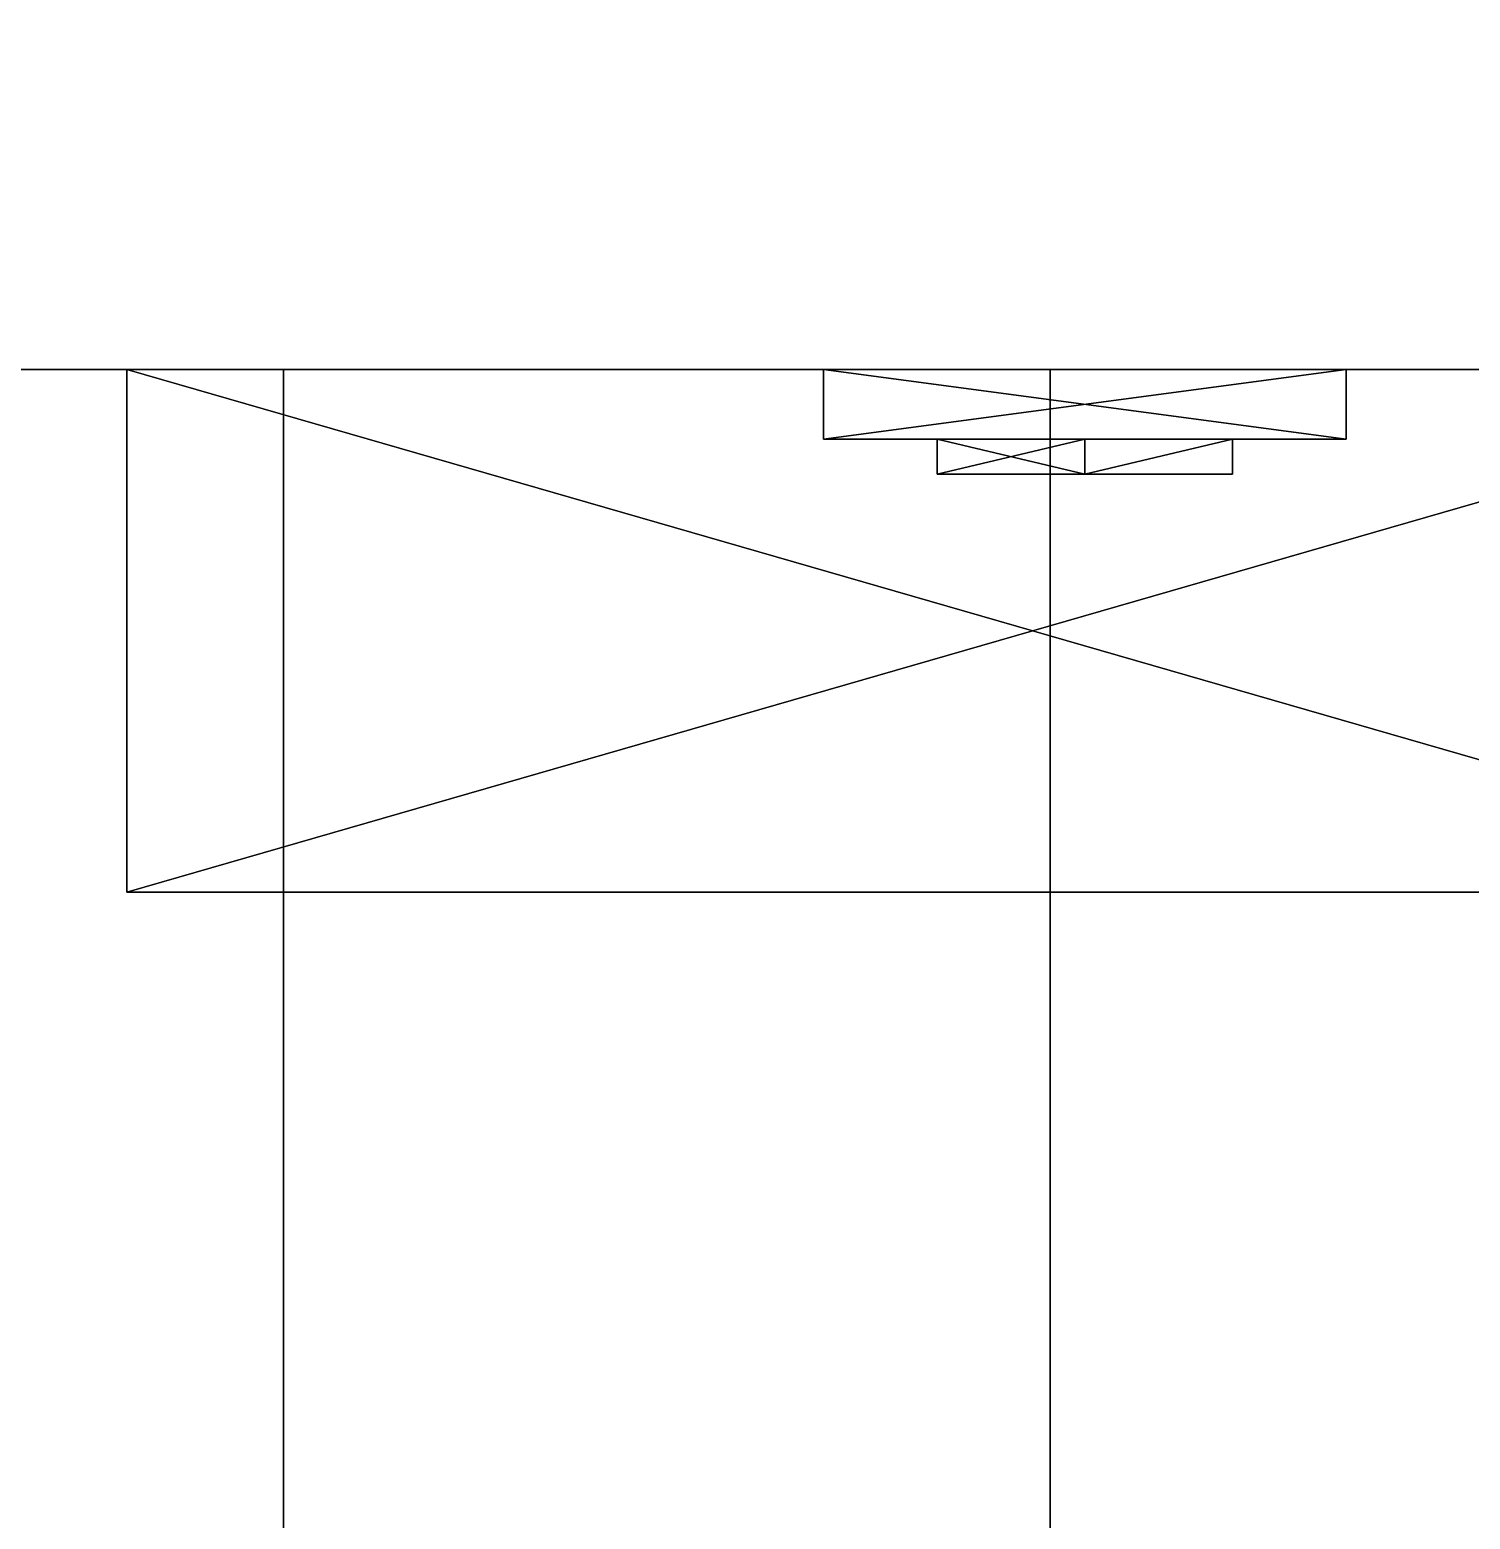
# Model space of a CAD drawing. Extents: x 0 to 4956, y -4930 to 0.
# Drawn here: x 602.72 to 644.06, y -1827 to -1784.25 of the extents above; entities that cross this region are included whole.
import ezdxf

# ---------------------------------------------------------------- set-up
doc = ezdxf.new("R2010")
doc.units = 0
for name, color, linetype in [('LAYER0', 7, 'CONTINUOUS'), ('LAYER145', 7, 'CONTINUOUS'), ('LAYER149', 7, 'CONTINUOUS'), ('LAYER153', 7, 'CONTINUOUS'), ('LAYER162', 7, 'CONTINUOUS'), ('LAYER202', 7, 'CONTINUOUS'), ('LAYER230', 7, 'CONTINUOUS'), ('LAYER351', 253, 'CONTINUOUS'), ('LAYER353', 253, 'CONTINUOUS'), ('LAYER355', 253, 'CONTINUOUS'), ('LAYER357', 253, 'CONTINUOUS'), ('LAYER359', 253, 'CONTINUOUS')]:
    doc.layers.add(name, color=color, linetype=linetype)

msp = doc.modelspace()

# ---------------------------------------------------------------- linework, layer by layer
at = {"layer": 'LAYER0', "invisible_edges": 1}
for points in [[(4956, 0), (0, -4930), (0, 0), (4956, 0)], [(4956, -4930, 5), (0, 0, 5), (0, -4930, 5), (4956, -4930, 5)], [(0, 0, 5), (4956, -4930, 5), (4956, 0, 5), (0, 0, 5)], [(0, -4930), (4956, 0), (4956, -4930), (0, -4930)]]:
    msp.add_3dface(points, dxfattribs=at)
at = {"layer": 'LAYER145', "invisible_edges": 1}
for points in [[(120, -1794, 5), (670, -1776, 5), (670, -1794, 5), (120, -1794, 5)], [(670, -1776, 5), (120, -1794, 5), (120, -1776, 5), (670, -1776, 5)], [(120, -1776, 2545), (670, -1794, 2545), (670, -1776, 2545), (120, -1776, 2545)], [(670, -1794, 2545), (120, -1776, 2545), (120, -1794, 2545), (670, -1794, 2545)], [(670, -1794, 2545), (120, -1794, 5), (670, -1794, 5), (670, -1794, 2545)], [(120, -1794, 5), (670, -1794, 2545), (120, -1794, 2545), (120, -1794, 5)]]:
    msp.add_3dface(points, dxfattribs=at)
at = {"layer": 'LAYER149', "invisible_edges": 1}
for points in [[(120, -1794, 85), (670, -2574, 85), (120, -2574, 85), (120, -1794, 85)], [(670, -2574, 85), (120, -1794, 85), (670, -1794, 85), (670, -2574, 85)], [(120, -1794, 85), (670, -1794, 103), (670, -1794, 85), (120, -1794, 85)], [(670, -1794, 103), (120, -1794, 85), (120, -1794, 103), (670, -1794, 103)], [(670, -1794, 103), (120, -2574, 103), (670, -2574, 103), (670, -1794, 103)], [(120, -2574, 103), (670, -1794, 103), (120, -1794, 103), (120, -2574, 103)]]:
    msp.add_3dface(points, dxfattribs=at)
at = {"layer": 'LAYER153', "invisible_edges": 1}
for points in [[(632, -1794, 85), (632, -2574, 5), (632, -2574, 85), (632, -1794, 85)], [(632, -2574, 5), (632, -1794, 85), (632, -1794, 5), (632, -2574, 5)], [(650, -1794, 5), (632, -2574, 5), (632, -1794, 5), (650, -1794, 5)], [(632, -2574, 5), (650, -1794, 5), (650, -2574, 5), (632, -2574, 5)], [(632, -1794, 85), (650, -1794, 5), (632, -1794, 5), (632, -1794, 85)], [(650, -1794, 5), (632, -1794, 85), (650, -1794, 85), (650, -1794, 5)], [(650, -2574, 85), (632, -1794, 85), (632, -2574, 85), (650, -2574, 85)], [(632, -1794, 85), (650, -2574, 85), (650, -1794, 85), (632, -1794, 85)]]:
    msp.add_3dface(points, dxfattribs=at)
at = {"layer": 'LAYER162', "invisible_edges": 1}
for points in [[(120, -2574, 2544), (670, -1794, 2544), (120, -1794, 2544), (120, -2574, 2544)], [(670, -1794, 2544), (120, -2574, 2544), (670, -2574, 2544), (670, -1794, 2544)], [(120, -1794, 2526), (670, -1794, 2544), (670, -1794, 2526), (120, -1794, 2526)], [(670, -1794, 2544), (120, -1794, 2526), (120, -1794, 2544), (670, -1794, 2544)], [(670, -2574, 2526), (120, -1794, 2526), (670, -1794, 2526), (670, -2574, 2526)], [(120, -1794, 2526), (670, -2574, 2526), (120, -2574, 2526), (120, -1794, 2526)]]:
    msp.add_3dface(points, dxfattribs=at)
at = {"layer": 'LAYER202', "invisible_edges": 1}
for points in [[(144.6, -2574, 1989), (610, -1794, 1989), (144.6, -1794, 1989), (144.6, -2574, 1989)], [(610, -1794, 1989), (144.6, -2574, 1989), (610, -2574, 1989), (610, -1794, 1989)], [(144.6, -1794, 1971), (610, -1794, 1989), (610, -1794, 1971), (144.6, -1794, 1971)], [(610, -1794, 1989), (144.6, -1794, 1971), (144.6, -1794, 1989), (610, -1794, 1989)], [(610, -2574, 1971), (144.6, -1794, 1971), (610, -1794, 1971), (610, -2574, 1971)], [(144.6, -1794, 1971), (610, -2574, 1971), (144.6, -2574, 1971), (144.6, -1794, 1971)], [(610, -2574, 1971), (610, -1794, 1989), (610, -2574, 1989), (610, -2574, 1971)], [(610, -1794, 1989), (610, -2574, 1971), (610, -1794, 1971), (610, -1794, 1989)]]:
    msp.add_3dface(points, dxfattribs=at)
at = {"layer": 'LAYER230', "invisible_edges": 1}
for points in [[(144.6, -2574, 871), (610, -1794, 871), (144.6, -1794, 871), (144.6, -2574, 871)], [(610, -1794, 871), (144.6, -2574, 871), (610, -2574, 871), (610, -1794, 871)], [(144.6, -1794, 853), (610, -1794, 871), (610, -1794, 853), (144.6, -1794, 853)], [(610, -1794, 871), (144.6, -1794, 853), (144.6, -1794, 871), (610, -1794, 871)], [(610, -2574, 853), (144.6, -1794, 853), (610, -1794, 853), (610, -2574, 853)], [(144.6, -1794, 853), (610, -2574, 853), (144.6, -2574, 853), (144.6, -1794, 853)], [(610, -2574, 853), (610, -1794, 871), (610, -2574, 871), (610, -2574, 853)], [(610, -1794, 871), (610, -2574, 853), (610, -1794, 853), (610, -1794, 871)]]:
    msp.add_3dface(points, dxfattribs=at)
at = {"layer": 'LAYER351'}
for points in [[(657.5, -1794, 181.2174), (657.5, -1809, 181.2174), (605.5, -1794, 181.2174), (657.5, -1794, 181.2174)], [(605.5, -1794, 181.2174), (657.5, -1809, 181.2174), (605.5, -1809, 181.2174), (605.5, -1794, 181.2174)], [(605.5, -1794, 181.2174), (605.5, -1809, 181.2174), (605.5, -1794, 194.7826), (605.5, -1794, 181.2174)], [(605.5, -1794, 194.7826), (605.5, -1809, 181.2174), (605.5, -1809, 194.7826), (605.5, -1794, 194.7826)], [(605.5, -1794, 194.7826), (605.5, -1809, 194.7826), (657.5, -1794, 194.7826), (605.5, -1794, 194.7826)], [(657.5, -1794, 194.7826), (605.5, -1809, 194.7826), (657.5, -1809, 194.7826), (657.5, -1794, 194.7826)], [(640.5, -1796, 214), (640.5, -1794, 214), (625.5, -1794, 214), (640.5, -1796, 214)], [(640.5, -1796, 214), (625.5, -1794, 214), (625.5, -1796, 214), (640.5, -1796, 214)], [(625.5, -1796, 214), (625.5, -1794, 214), (625.5, -1794, 162), (625.5, -1796, 214)], [(625.5, -1796, 214), (625.5, -1794, 162), (625.5, -1796, 162), (625.5, -1796, 214)], [(625.5, -1796, 162), (625.5, -1794, 162), (640.5, -1794, 162), (625.5, -1796, 162)], [(625.5, -1796, 162), (640.5, -1794, 162), (640.5, -1796, 162), (625.5, -1796, 162)], [(640.5, -1794, 162), (640.5, -1794, 214), (640.5, -1796, 214), (640.5, -1794, 162)], [(640.5, -1794, 162), (640.5, -1796, 214), (640.5, -1796, 162), (640.5, -1794, 162)], [(640.5, -1796, 162), (640.5, -1796, 214), (625.5, -1796, 214), (640.5, -1796, 162)], [(640.5, -1796, 162), (625.5, -1796, 214), (625.5, -1796, 162), (640.5, -1796, 162)], [(633, -1797, 201.2939), (628.76, -1797, 206.087), (633, -1796, 201.2939), (633, -1797, 201.2939)], [(633, -1796, 201.2939), (628.76, -1797, 206.087), (628.76, -1796, 206.087), (633, -1796, 201.2939)], [(628.76, -1797, 206.087), (633, -1797, 210.88), (628.76, -1796, 206.087), (628.76, -1797, 206.087)], [(628.76, -1796, 206.087), (633, -1797, 210.88), (633, -1796, 210.88), (628.76, -1796, 206.087)], [(633, -1796, 210.88), (628.76, -1796, 206.087), (633, -1796, 201.2939), (633, -1796, 210.88)], [(633, -1797, 165.12), (628.76, -1797, 169.913), (633, -1796, 165.12), (633, -1797, 165.12)], [(633, -1796, 165.12), (628.76, -1797, 169.913), (628.76, -1796, 169.913), (633, -1796, 165.12)], [(628.76, -1797, 169.913), (633, -1797, 174.7061), (628.76, -1796, 169.913), (628.76, -1797, 169.913)], [(628.76, -1796, 169.913), (633, -1797, 174.7061), (633, -1796, 174.7061), (628.76, -1796, 169.913)], [(633, -1796, 174.7061), (628.76, -1796, 169.913), (633, -1796, 165.12), (633, -1796, 174.7061)], [(637.24, -1797, 206.087), (633, -1797, 201.2939), (637.24, -1796, 206.087), (637.24, -1797, 206.087)], [(637.24, -1796, 206.087), (633, -1797, 201.2939), (633, -1796, 201.2939), (637.24, -1796, 206.087)], [(633, -1796, 210.88), (633, -1796, 201.2939), (637.24, -1796, 206.087), (633, -1796, 210.88)], [(633, -1796, 210.88), (633, -1797, 210.88), (637.24, -1796, 206.087), (633, -1796, 210.88)], [(637.24, -1796, 206.087), (633, -1797, 210.88), (637.24, -1797, 206.087), (637.24, -1796, 206.087)], [(637.24, -1797, 169.913), (633, -1797, 165.12), (637.24, -1796, 169.913), (637.24, -1797, 169.913)], [(637.24, -1796, 169.913), (633, -1797, 165.12), (633, -1796, 165.12), (637.24, -1796, 169.913)], [(633, -1796, 174.7061), (633, -1796, 165.12), (637.24, -1796, 169.913), (633, -1796, 174.7061)], [(633, -1796, 174.7061), (633, -1797, 174.7061), (637.24, -1796, 169.913), (633, -1796, 174.7061)], [(637.24, -1796, 169.913), (633, -1797, 174.7061), (637.24, -1797, 169.913), (637.24, -1796, 169.913)], [(633, -1797, 210.88), (628.76, -1797, 206.087), (637.24, -1797, 206.087), (633, -1797, 210.88)], [(637.24, -1797, 206.087), (628.76, -1797, 206.087), (633, -1797, 201.2939), (637.24, -1797, 206.087)], [(633, -1797, 174.7061), (628.76, -1797, 169.913), (637.24, -1797, 169.913), (633, -1797, 174.7061)], [(637.24, -1797, 169.913), (628.76, -1797, 169.913), (633, -1797, 165.12), (637.24, -1797, 169.913)], [(657.5, -1809, 181.2174), (657.5, -1809, 194.7826), (605.5, -1809, 181.2174), (657.5, -1809, 181.2174)], [(605.5, -1809, 181.2174), (657.5, -1809, 194.7826), (605.5, -1809, 194.7826), (605.5, -1809, 181.2174)]]:
    msp.add_3dface(points, dxfattribs=at)
at = {"layer": 'LAYER353'}
for points in [[(657.5, -1794, 744.7174), (657.5, -1809, 744.7174), (605.5, -1794, 744.7174), (657.5, -1794, 744.7174)], [(605.5, -1794, 744.7174), (657.5, -1809, 744.7174), (605.5, -1809, 744.7174), (605.5, -1794, 744.7174)], [(605.5, -1794, 744.7174), (605.5, -1809, 744.7174), (605.5, -1794, 758.2826), (605.5, -1794, 744.7174)], [(605.5, -1794, 758.2826), (605.5, -1809, 744.7174), (605.5, -1809, 758.2826), (605.5, -1794, 758.2826)], [(605.5, -1794, 758.2826), (605.5, -1809, 758.2826), (657.5, -1794, 758.2826), (605.5, -1794, 758.2826)], [(657.5, -1794, 758.2826), (605.5, -1809, 758.2826), (657.5, -1809, 758.2826), (657.5, -1794, 758.2826)], [(640.5, -1796, 777.5), (640.5, -1794, 777.5), (625.5, -1794, 777.5), (640.5, -1796, 777.5)], [(640.5, -1796, 777.5), (625.5, -1794, 777.5), (625.5, -1796, 777.5), (640.5, -1796, 777.5)], [(625.5, -1796, 777.5), (625.5, -1794, 777.5), (625.5, -1794, 725.5), (625.5, -1796, 777.5)], [(625.5, -1796, 777.5), (625.5, -1794, 725.5), (625.5, -1796, 725.5), (625.5, -1796, 777.5)], [(625.5, -1796, 725.5), (625.5, -1794, 725.5), (640.5, -1794, 725.5), (625.5, -1796, 725.5)], [(625.5, -1796, 725.5), (640.5, -1794, 725.5), (640.5, -1796, 725.5), (625.5, -1796, 725.5)], [(640.5, -1794, 725.5), (640.5, -1794, 777.5), (640.5, -1796, 777.5), (640.5, -1794, 725.5)], [(640.5, -1794, 725.5), (640.5, -1796, 777.5), (640.5, -1796, 725.5), (640.5, -1794, 725.5)], [(640.5, -1796, 725.5), (640.5, -1796, 777.5), (625.5, -1796, 777.5), (640.5, -1796, 725.5)], [(640.5, -1796, 725.5), (625.5, -1796, 777.5), (625.5, -1796, 725.5), (640.5, -1796, 725.5)], [(633, -1797, 764.7939), (628.76, -1797, 769.587), (633, -1796, 764.7939), (633, -1797, 764.7939)], [(633, -1796, 764.7939), (628.76, -1797, 769.587), (628.76, -1796, 769.587), (633, -1796, 764.7939)], [(628.76, -1797, 769.587), (633, -1797, 774.38), (628.76, -1796, 769.587), (628.76, -1797, 769.587)], [(628.76, -1796, 769.587), (633, -1797, 774.38), (633, -1796, 774.38), (628.76, -1796, 769.587)], [(633, -1796, 774.38), (628.76, -1796, 769.587), (633, -1796, 764.7939), (633, -1796, 774.38)], [(633, -1797, 728.62), (628.76, -1797, 733.413), (633, -1796, 728.62), (633, -1797, 728.62)], [(633, -1796, 728.62), (628.76, -1797, 733.413), (628.76, -1796, 733.413), (633, -1796, 728.62)], [(628.76, -1797, 733.413), (633, -1797, 738.2061), (628.76, -1796, 733.413), (628.76, -1797, 733.413)], [(628.76, -1796, 733.413), (633, -1797, 738.2061), (633, -1796, 738.2061), (628.76, -1796, 733.413)], [(633, -1796, 738.2061), (628.76, -1796, 733.413), (633, -1796, 728.62), (633, -1796, 738.2061)], [(637.24, -1797, 769.587), (633, -1797, 764.7939), (637.24, -1796, 769.587), (637.24, -1797, 769.587)], [(637.24, -1796, 769.587), (633, -1797, 764.7939), (633, -1796, 764.7939), (637.24, -1796, 769.587)], [(633, -1796, 774.38), (633, -1796, 764.7939), (637.24, -1796, 769.587), (633, -1796, 774.38)], [(633, -1796, 774.38), (633, -1797, 774.38), (637.24, -1796, 769.587), (633, -1796, 774.38)], [(637.24, -1796, 769.587), (633, -1797, 774.38), (637.24, -1797, 769.587), (637.24, -1796, 769.587)], [(637.24, -1797, 733.413), (633, -1797, 728.62), (637.24, -1796, 733.413), (637.24, -1797, 733.413)], [(637.24, -1796, 733.413), (633, -1797, 728.62), (633, -1796, 728.62), (637.24, -1796, 733.413)], [(633, -1796, 738.2061), (633, -1796, 728.62), (637.24, -1796, 733.413), (633, -1796, 738.2061)], [(633, -1796, 738.2061), (633, -1797, 738.2061), (637.24, -1796, 733.413), (633, -1796, 738.2061)], [(637.24, -1796, 733.413), (633, -1797, 738.2061), (637.24, -1797, 733.413), (637.24, -1796, 733.413)], [(633, -1797, 774.38), (628.76, -1797, 769.587), (637.24, -1797, 769.587), (633, -1797, 774.38)], [(637.24, -1797, 769.587), (628.76, -1797, 769.587), (633, -1797, 764.7939), (637.24, -1797, 769.587)], [(633, -1797, 738.2061), (628.76, -1797, 733.413), (637.24, -1797, 733.413), (633, -1797, 738.2061)], [(637.24, -1797, 733.413), (628.76, -1797, 733.413), (633, -1797, 728.62), (637.24, -1797, 733.413)], [(657.5, -1809, 744.7174), (657.5, -1809, 758.2826), (605.5, -1809, 744.7174), (657.5, -1809, 744.7174)], [(605.5, -1809, 744.7174), (657.5, -1809, 758.2826), (605.5, -1809, 758.2826), (605.5, -1809, 744.7174)]]:
    msp.add_3dface(points, dxfattribs=at)
at = {"layer": 'LAYER355'}
for points in [[(657.5, -1794, 1308.217), (657.5, -1809, 1308.217), (605.5, -1794, 1308.217), (657.5, -1794, 1308.217)], [(605.5, -1794, 1308.217), (657.5, -1809, 1308.217), (605.5, -1809, 1308.217), (605.5, -1794, 1308.217)], [(605.5, -1794, 1308.217), (605.5, -1809, 1308.217), (605.5, -1794, 1321.783), (605.5, -1794, 1308.217)], [(605.5, -1794, 1321.783), (605.5, -1809, 1308.217), (605.5, -1809, 1321.783), (605.5, -1794, 1321.783)], [(605.5, -1794, 1321.783), (605.5, -1809, 1321.783), (657.5, -1794, 1321.783), (605.5, -1794, 1321.783)], [(657.5, -1794, 1321.783), (605.5, -1809, 1321.783), (657.5, -1809, 1321.783), (657.5, -1794, 1321.783)], [(640.5, -1796, 1341), (640.5, -1794, 1341), (625.5, -1794, 1341), (640.5, -1796, 1341)], [(640.5, -1796, 1341), (625.5, -1794, 1341), (625.5, -1796, 1341), (640.5, -1796, 1341)], [(625.5, -1796, 1341), (625.5, -1794, 1341), (625.5, -1794, 1289), (625.5, -1796, 1341)], [(625.5, -1796, 1341), (625.5, -1794, 1289), (625.5, -1796, 1289), (625.5, -1796, 1341)], [(625.5, -1796, 1289), (625.5, -1794, 1289), (640.5, -1794, 1289), (625.5, -1796, 1289)], [(625.5, -1796, 1289), (640.5, -1794, 1289), (640.5, -1796, 1289), (625.5, -1796, 1289)], [(640.5, -1794, 1289), (640.5, -1794, 1341), (640.5, -1796, 1341), (640.5, -1794, 1289)], [(640.5, -1794, 1289), (640.5, -1796, 1341), (640.5, -1796, 1289), (640.5, -1794, 1289)], [(640.5, -1796, 1289), (640.5, -1796, 1341), (625.5, -1796, 1341), (640.5, -1796, 1289)], [(640.5, -1796, 1289), (625.5, -1796, 1341), (625.5, -1796, 1289), (640.5, -1796, 1289)], [(633, -1797, 1328.294), (628.76, -1797, 1333.087), (633, -1796, 1328.294), (633, -1797, 1328.294)], [(633, -1796, 1328.294), (628.76, -1797, 1333.087), (628.76, -1796, 1333.087), (633, -1796, 1328.294)], [(628.76, -1797, 1333.087), (633, -1797, 1337.88), (628.76, -1796, 1333.087), (628.76, -1797, 1333.087)], [(628.76, -1796, 1333.087), (633, -1797, 1337.88), (633, -1796, 1337.88), (628.76, -1796, 1333.087)], [(633, -1796, 1337.88), (628.76, -1796, 1333.087), (633, -1796, 1328.294), (633, -1796, 1337.88)], [(633, -1797, 1292.12), (628.76, -1797, 1296.913), (633, -1796, 1292.12), (633, -1797, 1292.12)], [(633, -1796, 1292.12), (628.76, -1797, 1296.913), (628.76, -1796, 1296.913), (633, -1796, 1292.12)], [(628.76, -1797, 1296.913), (633, -1797, 1301.706), (628.76, -1796, 1296.913), (628.76, -1797, 1296.913)], [(628.76, -1796, 1296.913), (633, -1797, 1301.706), (633, -1796, 1301.706), (628.76, -1796, 1296.913)], [(633, -1796, 1301.706), (628.76, -1796, 1296.913), (633, -1796, 1292.12), (633, -1796, 1301.706)], [(637.24, -1797, 1333.087), (633, -1797, 1328.294), (637.24, -1796, 1333.087), (637.24, -1797, 1333.087)], [(637.24, -1796, 1333.087), (633, -1797, 1328.294), (633, -1796, 1328.294), (637.24, -1796, 1333.087)], [(633, -1796, 1337.88), (633, -1796, 1328.294), (637.24, -1796, 1333.087), (633, -1796, 1337.88)], [(633, -1796, 1337.88), (633, -1797, 1337.88), (637.24, -1796, 1333.087), (633, -1796, 1337.88)], [(637.24, -1796, 1333.087), (633, -1797, 1337.88), (637.24, -1797, 1333.087), (637.24, -1796, 1333.087)], [(637.24, -1797, 1296.913), (633, -1797, 1292.12), (637.24, -1796, 1296.913), (637.24, -1797, 1296.913)], [(637.24, -1796, 1296.913), (633, -1797, 1292.12), (633, -1796, 1292.12), (637.24, -1796, 1296.913)], [(633, -1796, 1301.706), (633, -1796, 1292.12), (637.24, -1796, 1296.913), (633, -1796, 1301.706)], [(633, -1796, 1301.706), (633, -1797, 1301.706), (637.24, -1796, 1296.913), (633, -1796, 1301.706)], [(637.24, -1796, 1296.913), (633, -1797, 1301.706), (637.24, -1797, 1296.913), (637.24, -1796, 1296.913)], [(633, -1797, 1337.88), (628.76, -1797, 1333.087), (637.24, -1797, 1333.087), (633, -1797, 1337.88)], [(637.24, -1797, 1333.087), (628.76, -1797, 1333.087), (633, -1797, 1328.294), (637.24, -1797, 1333.087)], [(633, -1797, 1301.706), (628.76, -1797, 1296.913), (637.24, -1797, 1296.913), (633, -1797, 1301.706)], [(637.24, -1797, 1296.913), (628.76, -1797, 1296.913), (633, -1797, 1292.12), (637.24, -1797, 1296.913)], [(657.5, -1809, 1308.217), (657.5, -1809, 1321.783), (605.5, -1809, 1308.217), (657.5, -1809, 1308.217)], [(605.5, -1809, 1308.217), (657.5, -1809, 1321.783), (605.5, -1809, 1321.783), (605.5, -1809, 1308.217)]]:
    msp.add_3dface(points, dxfattribs=at)
at = {"layer": 'LAYER357'}
for points in [[(657.5, -1794, 1871.717), (657.5, -1809, 1871.717), (605.5, -1794, 1871.717), (657.5, -1794, 1871.717)], [(605.5, -1794, 1871.717), (657.5, -1809, 1871.717), (605.5, -1809, 1871.717), (605.5, -1794, 1871.717)], [(605.5, -1794, 1871.717), (605.5, -1809, 1871.717), (605.5, -1794, 1885.283), (605.5, -1794, 1871.717)], [(605.5, -1794, 1885.283), (605.5, -1809, 1871.717), (605.5, -1809, 1885.283), (605.5, -1794, 1885.283)], [(605.5, -1794, 1885.283), (605.5, -1809, 1885.283), (657.5, -1794, 1885.283), (605.5, -1794, 1885.283)], [(657.5, -1794, 1885.283), (605.5, -1809, 1885.283), (657.5, -1809, 1885.283), (657.5, -1794, 1885.283)], [(640.5, -1796, 1904.5), (640.5, -1794, 1904.5), (625.5, -1794, 1904.5), (640.5, -1796, 1904.5)], [(640.5, -1796, 1904.5), (625.5, -1794, 1904.5), (625.5, -1796, 1904.5), (640.5, -1796, 1904.5)], [(625.5, -1796, 1904.5), (625.5, -1794, 1904.5), (625.5, -1794, 1852.5), (625.5, -1796, 1904.5)], [(625.5, -1796, 1904.5), (625.5, -1794, 1852.5), (625.5, -1796, 1852.5), (625.5, -1796, 1904.5)], [(625.5, -1796, 1852.5), (625.5, -1794, 1852.5), (640.5, -1794, 1852.5), (625.5, -1796, 1852.5)], [(625.5, -1796, 1852.5), (640.5, -1794, 1852.5), (640.5, -1796, 1852.5), (625.5, -1796, 1852.5)], [(640.5, -1794, 1852.5), (640.5, -1794, 1904.5), (640.5, -1796, 1904.5), (640.5, -1794, 1852.5)], [(640.5, -1794, 1852.5), (640.5, -1796, 1904.5), (640.5, -1796, 1852.5), (640.5, -1794, 1852.5)], [(640.5, -1796, 1852.5), (640.5, -1796, 1904.5), (625.5, -1796, 1904.5), (640.5, -1796, 1852.5)], [(640.5, -1796, 1852.5), (625.5, -1796, 1904.5), (625.5, -1796, 1852.5), (640.5, -1796, 1852.5)], [(633, -1797, 1891.794), (628.76, -1797, 1896.587), (633, -1796, 1891.794), (633, -1797, 1891.794)], [(633, -1796, 1891.794), (628.76, -1797, 1896.587), (628.76, -1796, 1896.587), (633, -1796, 1891.794)], [(628.76, -1797, 1896.587), (633, -1797, 1901.38), (628.76, -1796, 1896.587), (628.76, -1797, 1896.587)], [(628.76, -1796, 1896.587), (633, -1797, 1901.38), (633, -1796, 1901.38), (628.76, -1796, 1896.587)], [(633, -1796, 1901.38), (628.76, -1796, 1896.587), (633, -1796, 1891.794), (633, -1796, 1901.38)], [(633, -1797, 1855.62), (628.76, -1797, 1860.413), (633, -1796, 1855.62), (633, -1797, 1855.62)], [(633, -1796, 1855.62), (628.76, -1797, 1860.413), (628.76, -1796, 1860.413), (633, -1796, 1855.62)], [(628.76, -1797, 1860.413), (633, -1797, 1865.206), (628.76, -1796, 1860.413), (628.76, -1797, 1860.413)], [(628.76, -1796, 1860.413), (633, -1797, 1865.206), (633, -1796, 1865.206), (628.76, -1796, 1860.413)], [(633, -1796, 1865.206), (628.76, -1796, 1860.413), (633, -1796, 1855.62), (633, -1796, 1865.206)], [(637.24, -1797, 1896.587), (633, -1797, 1891.794), (637.24, -1796, 1896.587), (637.24, -1797, 1896.587)], [(637.24, -1796, 1896.587), (633, -1797, 1891.794), (633, -1796, 1891.794), (637.24, -1796, 1896.587)], [(633, -1796, 1901.38), (633, -1796, 1891.794), (637.24, -1796, 1896.587), (633, -1796, 1901.38)], [(633, -1796, 1901.38), (633, -1797, 1901.38), (637.24, -1796, 1896.587), (633, -1796, 1901.38)], [(637.24, -1796, 1896.587), (633, -1797, 1901.38), (637.24, -1797, 1896.587), (637.24, -1796, 1896.587)], [(637.24, -1797, 1860.413), (633, -1797, 1855.62), (637.24, -1796, 1860.413), (637.24, -1797, 1860.413)], [(637.24, -1796, 1860.413), (633, -1797, 1855.62), (633, -1796, 1855.62), (637.24, -1796, 1860.413)], [(633, -1796, 1865.206), (633, -1796, 1855.62), (637.24, -1796, 1860.413), (633, -1796, 1865.206)], [(633, -1796, 1865.206), (633, -1797, 1865.206), (637.24, -1796, 1860.413), (633, -1796, 1865.206)], [(637.24, -1796, 1860.413), (633, -1797, 1865.206), (637.24, -1797, 1860.413), (637.24, -1796, 1860.413)], [(633, -1797, 1901.38), (628.76, -1797, 1896.587), (637.24, -1797, 1896.587), (633, -1797, 1901.38)], [(637.24, -1797, 1896.587), (628.76, -1797, 1896.587), (633, -1797, 1891.794), (637.24, -1797, 1896.587)], [(633, -1797, 1865.206), (628.76, -1797, 1860.413), (637.24, -1797, 1860.413), (633, -1797, 1865.206)], [(637.24, -1797, 1860.413), (628.76, -1797, 1860.413), (633, -1797, 1855.62), (637.24, -1797, 1860.413)], [(657.5, -1809, 1871.717), (657.5, -1809, 1885.283), (605.5, -1809, 1871.717), (657.5, -1809, 1871.717)], [(605.5, -1809, 1871.717), (657.5, -1809, 1885.283), (605.5, -1809, 1885.283), (605.5, -1809, 1871.717)]]:
    msp.add_3dface(points, dxfattribs=at)
at = {"layer": 'LAYER359'}
for points in [[(657.5, -1794, 2435.217), (657.5, -1809, 2435.217), (605.5, -1794, 2435.217), (657.5, -1794, 2435.217)], [(605.5, -1794, 2435.217), (657.5, -1809, 2435.217), (605.5, -1809, 2435.217), (605.5, -1794, 2435.217)], [(605.5, -1794, 2435.217), (605.5, -1809, 2435.217), (605.5, -1794, 2448.783), (605.5, -1794, 2435.217)], [(605.5, -1794, 2448.783), (605.5, -1809, 2435.217), (605.5, -1809, 2448.783), (605.5, -1794, 2448.783)], [(605.5, -1794, 2448.783), (605.5, -1809, 2448.783), (657.5, -1794, 2448.783), (605.5, -1794, 2448.783)], [(657.5, -1794, 2448.783), (605.5, -1809, 2448.783), (657.5, -1809, 2448.783), (657.5, -1794, 2448.783)], [(640.5, -1796, 2468), (640.5, -1794, 2468), (625.5, -1794, 2468), (640.5, -1796, 2468)], [(640.5, -1796, 2468), (625.5, -1794, 2468), (625.5, -1796, 2468), (640.5, -1796, 2468)], [(625.5, -1796, 2468), (625.5, -1794, 2468), (625.5, -1794, 2416), (625.5, -1796, 2468)], [(625.5, -1796, 2468), (625.5, -1794, 2416), (625.5, -1796, 2416), (625.5, -1796, 2468)], [(625.5, -1796, 2416), (625.5, -1794, 2416), (640.5, -1794, 2416), (625.5, -1796, 2416)], [(625.5, -1796, 2416), (640.5, -1794, 2416), (640.5, -1796, 2416), (625.5, -1796, 2416)], [(640.5, -1794, 2416), (640.5, -1794, 2468), (640.5, -1796, 2468), (640.5, -1794, 2416)], [(640.5, -1794, 2416), (640.5, -1796, 2468), (640.5, -1796, 2416), (640.5, -1794, 2416)], [(640.5, -1796, 2416), (640.5, -1796, 2468), (625.5, -1796, 2468), (640.5, -1796, 2416)], [(640.5, -1796, 2416), (625.5, -1796, 2468), (625.5, -1796, 2416), (640.5, -1796, 2416)], [(633, -1797, 2455.294), (628.76, -1797, 2460.087), (633, -1796, 2455.294), (633, -1797, 2455.294)], [(633, -1796, 2455.294), (628.76, -1797, 2460.087), (628.76, -1796, 2460.087), (633, -1796, 2455.294)], [(628.76, -1797, 2460.087), (633, -1797, 2464.88), (628.76, -1796, 2460.087), (628.76, -1797, 2460.087)], [(628.76, -1796, 2460.087), (633, -1797, 2464.88), (633, -1796, 2464.88), (628.76, -1796, 2460.087)], [(633, -1796, 2464.88), (628.76, -1796, 2460.087), (633, -1796, 2455.294), (633, -1796, 2464.88)], [(633, -1797, 2419.12), (628.76, -1797, 2423.913), (633, -1796, 2419.12), (633, -1797, 2419.12)], [(633, -1796, 2419.12), (628.76, -1797, 2423.913), (628.76, -1796, 2423.913), (633, -1796, 2419.12)], [(628.76, -1797, 2423.913), (633, -1797, 2428.706), (628.76, -1796, 2423.913), (628.76, -1797, 2423.913)], [(628.76, -1796, 2423.913), (633, -1797, 2428.706), (633, -1796, 2428.706), (628.76, -1796, 2423.913)], [(633, -1796, 2428.706), (628.76, -1796, 2423.913), (633, -1796, 2419.12), (633, -1796, 2428.706)], [(637.24, -1797, 2460.087), (633, -1797, 2455.294), (637.24, -1796, 2460.087), (637.24, -1797, 2460.087)], [(637.24, -1796, 2460.087), (633, -1797, 2455.294), (633, -1796, 2455.294), (637.24, -1796, 2460.087)], [(633, -1796, 2464.88), (633, -1796, 2455.294), (637.24, -1796, 2460.087), (633, -1796, 2464.88)], [(633, -1796, 2464.88), (633, -1797, 2464.88), (637.24, -1796, 2460.087), (633, -1796, 2464.88)], [(637.24, -1796, 2460.087), (633, -1797, 2464.88), (637.24, -1797, 2460.087), (637.24, -1796, 2460.087)], [(637.24, -1797, 2423.913), (633, -1797, 2419.12), (637.24, -1796, 2423.913), (637.24, -1797, 2423.913)], [(637.24, -1796, 2423.913), (633, -1797, 2419.12), (633, -1796, 2419.12), (637.24, -1796, 2423.913)], [(633, -1796, 2428.706), (633, -1796, 2419.12), (637.24, -1796, 2423.913), (633, -1796, 2428.706)], [(633, -1796, 2428.706), (633, -1797, 2428.706), (637.24, -1796, 2423.913), (633, -1796, 2428.706)], [(637.24, -1796, 2423.913), (633, -1797, 2428.706), (637.24, -1797, 2423.913), (637.24, -1796, 2423.913)], [(633, -1797, 2464.88), (628.76, -1797, 2460.087), (637.24, -1797, 2460.087), (633, -1797, 2464.88)], [(637.24, -1797, 2460.087), (628.76, -1797, 2460.087), (633, -1797, 2455.294), (637.24, -1797, 2460.087)], [(633, -1797, 2428.706), (628.76, -1797, 2423.913), (637.24, -1797, 2423.913), (633, -1797, 2428.706)], [(637.24, -1797, 2423.913), (628.76, -1797, 2423.913), (633, -1797, 2419.12), (637.24, -1797, 2423.913)], [(657.5, -1809, 2435.217), (657.5, -1809, 2448.783), (605.5, -1809, 2435.217), (657.5, -1809, 2435.217)], [(605.5, -1809, 2435.217), (657.5, -1809, 2448.783), (605.5, -1809, 2448.783), (605.5, -1809, 2435.217)]]:
    msp.add_3dface(points, dxfattribs=at)

doc.saveas('drawing.dxf')
